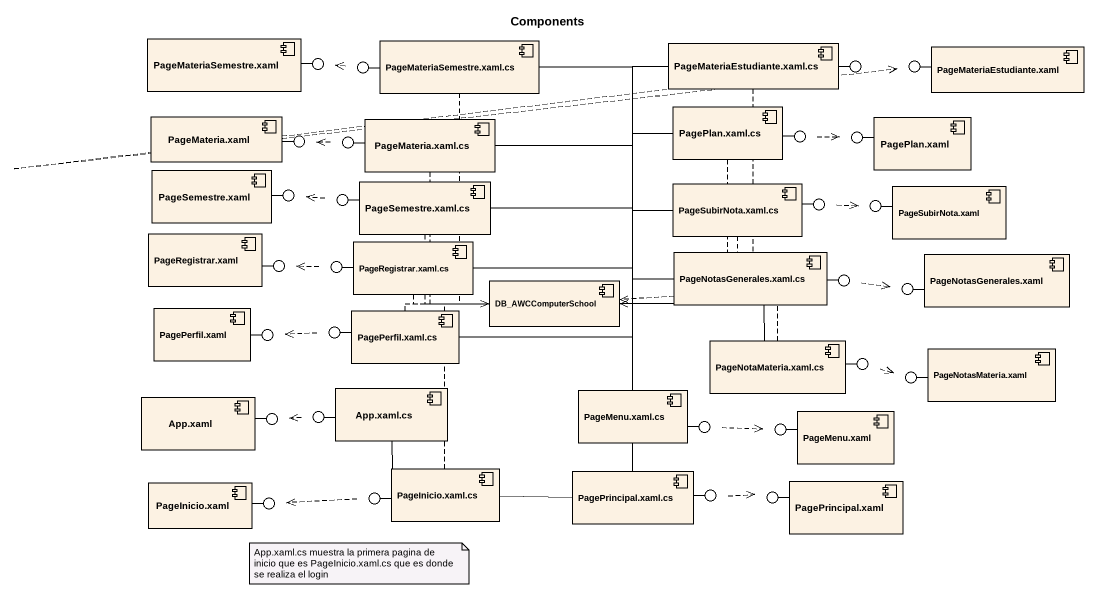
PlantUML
@startuml
title Components
component "PageMateriaSemestre.xaml" as PageMateriaSemestre_xaml
() " " as lollipop1
() " " as lollipop2
component "PageMateriaSemestre.xaml.cs" as PageMateriaSemestre_xaml_cs
component "PageMateriaEstudiante.xaml.cs" as PageMateriaEstudiante_xaml
() " " as lollipop3
() " " as lollipop4
component "PageMateriaEstudiante.xaml" as PageMateriaEstudiante_xaml_2
component "PageMateria.xaml" as PageMateria_xaml
() " " as lollipop5
() " " as lollipop6
component "PageMateria.xaml.cs" as PageMateria_xaml_cs
component "PagePlan.xaml.cs" as PagePlan_xaml_cs
() " " as lollipop7
() " " as lollipop8
component "PagePlan.xaml" as PagePlan_xaml
component "PageSemestre.xaml" as PageSemestre_xaml
component "PageSemestre.xaml.cs" as PageSemestre_xaml_cs
() " " as lollipop9
() " " as lollipop10
component "PageSubirNota.xaml.cs" as PageSubirNota_xaml_cs
() " " as lollipop11
() " " as lollipop12
component "PageSubirNota.xaml" as PageSubirNota_xaml
component "PageRegistrar.xaml" as PageRegistrar_xaml
() " " as lollipop13
() " " as lollipop14
component "PageRegistrar.xaml.cs" as PageRegistrar_xaml_cs
component "PageNotasGenerales.xaml.cs" as PageNotasGenerales_xaml_cs
component "PageNotasGenerales.xaml" as PageNotasGenerales_xaml
component DB_AWCComputerSchool
() " " as lollipop15
() " " as lollipop16
component "PagePerfil.xaml" as PagePerfil_xaml
() " " as lollipop17
() " " as lollipop18
component "PagePerfil.xaml.cs" as PagePerfil_xaml_cs
component "PageNotaMateria.xaml.cs" as PageNotaMateria_xaml_cs
() " " as lollipop19
() " " as lollipop20
component "PageNotasMateria.xaml" as PageNotasMateria_xaml
component "App.xaml" as App_xaml
() " " as lollipop21
() " " as lollipop22
component "App.xaml.cs" as App_xaml_cs
component "PageMenu.xaml.cs" as PageMenu_xaml_cs
component "PageMenu.xaml" as PageMenu_xaml
() " " as lollipop23
() " " as lollipop24
component "PageInicio.xaml" as PageInicio_xaml
() " " as lollipop25
() " " as lollipop26
component "PageInicio.xaml.cs" as PageInicio_xaml_cs
component "PagePrincipal.xaml.cs" as PagePrincipal_xaml_cs
() " " as lollipop27
() " " as lollipop28
component "PagePrincipal.xaml" as PagePrincipal_xaml
PageMateriaSemestre_xaml -right- lollipop1
PageMateriaSemestre_xaml_cs -left- lollipop2
PageMateriaEstudiante_xaml -right- lollipop3
PageMateriaEstudiante_xaml_2 -left- lollipop4
PageMateria_xaml -right- lollipop5
PageMateria_xaml_cs -left- lollipop6
PagePlan_xaml_cs -right- lollipop7
PagePlan_xaml -left- lollipop8
PageSemestre_xaml -right- lollipop9
PageSemestre_xaml_cs -left- lollipop10
PageSubirNota_xaml_cs -right- lollipop11
PageSubirNota_xaml -left- lollipop12
PageRegistrar_xaml -right- lollipop13
PageRegistrar_xaml_cs -left- lollipop14
PageNotasGenerales_xaml_cs -right- lollipop15
PageNotasGenerales_xaml -left- lollipop16
PagePerfil_xaml -right- lollipop17
PagePerfil_xaml_cs -left- lollipop18
PageNotaMateria_xaml_cs -right- lollipop19
PageNotasMateria_xaml -left- lollipop20
App_xaml -right- lollipop21
App_xaml_cs -left- lollipop22
PageMenu_xaml_cs -right- lollipop23
PageMenu_xaml -left- lollipop24
PageInicio_xaml -right- lollipop25
PageInicio_xaml_cs -left- lollipop26
PagePrincipal_xaml_cs -right- lollipop27
PagePrincipal_xaml -left- lollipop28
lollipop2 .left.> lollipop1
PageMateriaSemestre_xaml_cs ..> DB_AWCComputerSchool
PageMateriaEstudiante_xaml ..> DB_AWCComputerSchool
lollipop3 .right.> lollipop4
lollipop6 .left.> lollipop5
PageMateria_xaml_cs ..> DB_AWCComputerSchool
PagePlan_xaml_cs ..> DB_AWCComputerSchool
lollipop7 .right.> lollipop8
PageSemestre_xaml_cs ..> DB_AWCComputerSchool
lollipop10 .left.> lollipop9
PageSubirNota_xaml_cs .left.> DB_AWCComputerSchool
lollipop11 .right.> lollipop12
lollipop14 .left.> lollipop13
PageRegistrar_xaml_cs .right.> DB_AWCComputerSchool
PageNotasGenerales_xaml_cs .left.> DB_AWCComputerSchool
PageNotasGenerales_xaml_cs -- PageNotaMateria_xaml_cs
lollipop15 .right.> lollipop16
lollipop18 .left.> lollipop17
PagePerfil_xaml_cs .right.> DB_AWCComputerSchool
PageNotaMateria_xaml_cs .left.> DB_AWCComputerSchool
lollipop19 .right.> lollipop20
lollipop22 .left.> lollipop21
App_xaml_cs -- PageInicio_xaml_cs
PageMenu_xaml_cs -up- PageMateriaSemestre_xaml_cs
PageMenu_xaml_cs -up- PageMateriaEstudiante_xaml
PageMenu_xaml_cs -up- PageMateria_xaml_cs
PageMenu_xaml_cs -up- PagePlan_xaml_cs
PageMenu_xaml_cs -up- PageSemestre_xaml_cs
PageMenu_xaml_cs -up- PageSubirNota_xaml_cs
PageMenu_xaml_cs -up- PageRegistrar_xaml_cs
PageMenu_xaml_cs -up- PageNotasGenerales_xaml_cs
PageMenu_xaml_cs -left- PagePerfil_xaml_cs
lollipop23 .right.> lollipop24
lollipop26 .left.> lollipop25
PageInicio_xaml_cs .up.> DB_AWCComputerSchool
PageInicio_xaml_cs -right- PagePrincipal_xaml_cs
PagePrincipal_xaml_cs -up- PageMenu_xaml_cs
lollipop27 .right.> lollipop28
note as N1
  App.xaml.cs muestra la primera pagina de inicio que es PageInicio.xaml.cs que es donde se realiza el login
end note
@enduml
